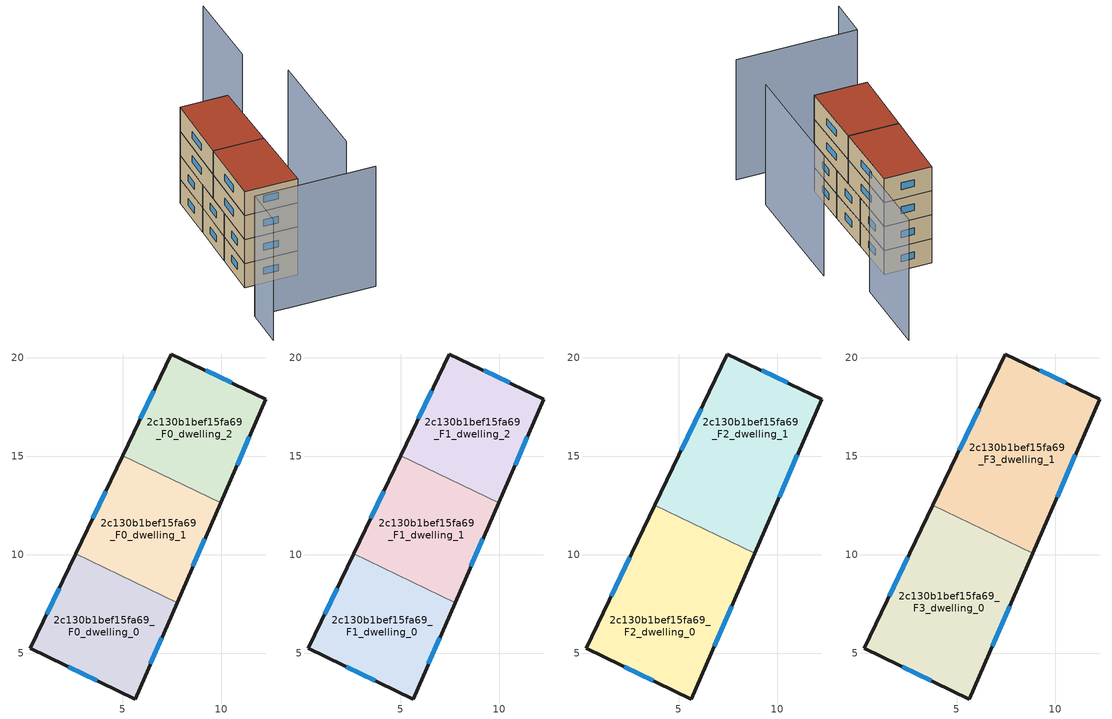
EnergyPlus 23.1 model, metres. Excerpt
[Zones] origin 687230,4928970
2c130b1bef15fa69_F0_dwelling_0
 floor ground (EU_floor_Construction): 7.77,7.58 5.63,2.67 0.3,5.25 2.61,10.05 z0
 wall outside (EU_wall_Construction): 2.61,10.05 0.3,5.25 5.63,2.67 7.77,7.58 z0:3
 wall to 2c130b1bef15fa69_F0_dwelling_1 (EU_wall_Construction): 7.77,7.58 2.61,10.05 z0:3
 window (EU_Window_Construction): 6.41,4.45 6.99,5.8 / 2.24,4.31 3.7,3.61 / 1.77,8.31 1.14,6.99 z1.09:1.91
2c130b1bef15fa69_F0_dwelling_1
 floor ground (EU_floor_Construction): 9.97,12.64 7.77,7.58 2.61,10.05 5,15.03 z0
 wall outside (EU_wall_Construction): 7.77,7.58 9.97,12.64 / 5,15.03 2.61,10.05 z0:3
 wall to 2c130b1bef15fa69_F0_dwelling_2 (EU_wall_Construction): 9.97,12.64 5,15.03 z0:3
 window (EU_Window_Construction): 8.57,9.41 9.17,10.8 / 4.13,13.22 3.47,11.86 z1.09:1.91
2c130b1bef15fa69_F0_dwelling_2
 floor ground (EU_floor_Construction): 12.26,17.91 9.97,12.64 5,15.03 7.47,20.2 z0
 wall outside (EU_wall_Construction): 9.97,12.64 12.26,17.91 7.47,20.2 5,15.03 z0:3
 window (EU_Window_Construction): 6.57,18.32 5.9,16.9 / 10.53,18.74 9.21,19.36 / 10.8,14.55 11.43,15.99 z1.09:1.91
2c130b1bef15fa69_F1_dwelling_0
 floor to 2c130b1bef15fa69_F0_dwelling_0 (EU_floor_Construction): 7.77,7.58 5.63,2.67 0.3,5.25 2.61,10.05 z3
 wall outside (EU_wall_Construction): 2.61,10.05 0.3,5.25 5.63,2.67 7.77,7.58 z3:6
 wall to 2c130b1bef15fa69_F1_dwelling_1 (EU_wall_Construction): 7.77,7.58 2.61,10.05 z3:6
 window (EU_Window_Construction): 6.41,4.45 6.99,5.8 / 2.24,4.31 3.7,3.61 / 1.77,8.31 1.14,6.99 z4.09:4.91
2c130b1bef15fa69_F1_dwelling_1
 floor to 2c130b1bef15fa69_F0_dwelling_1 (EU_floor_Construction): 9.97,12.64 7.77,7.58 2.61,10.05 5,15.03 z3
 wall outside (EU_wall_Construction): 7.77,7.58 9.97,12.64 / 5,15.03 2.61,10.05 z3:6
 wall to 2c130b1bef15fa69_F1_dwelling_2 (EU_wall_Construction): 9.97,12.64 5,15.03 z3:6
 window (EU_Window_Construction): 8.57,9.41 9.17,10.8 / 4.13,13.22 3.47,11.86 z4.09:4.91
2c130b1bef15fa69_F1_dwelling_2
 floor to 2c130b1bef15fa69_F0_dwelling_2 (EU_floor_Construction): 12.26,17.91 9.97,12.64 5,15.03 7.47,20.2 z3
 wall outside (EU_wall_Construction): 9.97,12.64 12.26,17.91 7.47,20.2 5,15.03 z3:6
 window (EU_Window_Construction): 6.57,18.32 5.9,16.9 / 10.53,18.74 9.21,19.36 / 10.8,14.55 11.43,15.99 z4.09:4.91
2c130b1bef15fa69_F2_dwelling_0
 floor to 2c130b1bef15fa69_F1_dwelling_0 (EU_floor_Construction): 7.77,7.58 5.63,2.67 0.3,5.25 2.61,10.05 z6
 floor to 2c130b1bef15fa69_F1_dwelling_1 (EU_floor_Construction): 8.86,10.09 7.77,7.58 2.61,10.05 3.79,12.52 z6
 wall outside (EU_wall_Construction): 3.79,12.52 0.3,5.25 5.63,2.67 8.86,10.09 z6:9
 wall to 2c130b1bef15fa69_F2_dwelling_1 (EU_wall_Construction): 8.86,10.09 3.79,12.52 z6:9
 window (EU_Window_Construction): 6.8,5.36 7.69,7.4 / 2.24,4.31 3.7,3.61 / 2.53,9.88 1.57,7.88 z7.09:7.91
2c130b1bef15fa69_F2_dwelling_1
 floor to 2c130b1bef15fa69_F1_dwelling_1 (EU_floor_Construction): 9.97,12.64 8.86,10.09 3.79,12.52 5,15.03 z6
 floor to 2c130b1bef15fa69_F1_dwelling_2 (EU_floor_Construction): 12.26,17.91 9.97,12.64 5,15.03 7.47,20.2 z6
 wall outside (EU_wall_Construction): 8.86,10.09 12.26,17.91 7.47,20.2 3.79,12.52 z6:9
 window (EU_Window_Construction): 6.14,17.41 5.13,15.3 / 10.53,18.74 9.21,19.36 / 10.1,12.92 11.03,15.07 z7.09:7.91
2c130b1bef15fa69_F3_dwelling_0
 floor to 2c130b1bef15fa69_F2_dwelling_0 (EU_floor_Construction): 8.86,10.09 5.63,2.67 0.3,5.25 3.79,12.52 z9
 wall outside (EU_wall_Construction): 3.79,12.52 0.3,5.25 5.63,2.67 8.86,10.09 z9:12
 wall to 2c130b1bef15fa69_F3_dwelling_1 (EU_wall_Construction): 8.86,10.09 3.79,12.52 z9:12
 window (EU_Window_Construction): 6.8,5.36 7.69,7.4 / 2.24,4.31 3.7,3.61 / 2.53,9.88 1.57,7.88 z10.09:10.91
 roof outside (EU_roof_Construction): 5.63,2.67 8.86,10.09 3.79,12.52 0.3,5.25 z12
2c130b1bef15fa69_F3_dwelling_1
 floor to 2c130b1bef15fa69_F2_dwelling_1 (EU_floor_Construction): 12.26,17.91 8.86,10.09 3.79,12.52 7.47,20.2 z9
 wall outside (EU_wall_Construction): 8.86,10.09 12.26,17.91 7.47,20.2 3.79,12.52 z9:12
 window (EU_Window_Construction): 6.14,17.41 5.13,15.3 / 10.53,18.74 9.21,19.36 / 10.1,12.92 11.03,15.07 z10.09:10.91
 roof outside (EU_roof_Construction): 8.86,10.09 12.26,17.91 7.47,20.2 3.79,12.52 z12
shading: -4.91,-3.11 -2.91,1.08 / -2.91,1.08 9.3,-4.74 / 10.73,0.48 16.48,13.37 / 15.59,18.82 19.5,27.52 z0:15
[Building]
EU S2 Campaign: North Axis=0; Terrain=City; Solar Distribution=FullExterior
[Site:Location]
Bologna: Latitude=44.5; Longitude=11.25; Time Zone=1; Elevation=37
[SizingPeriod:WeatherFileDays]
AnnualSizingPeriod: Begin Month=1; Begin Day of Month=1; End Month=12; End Day of Month=31; Day of Week for Start Day=Monday; Use Weather File Daylight Saving Period=No; Use Weather File Rain and Snow Indicators=No
[MATERIAL]
EU_InternalMass_Material: Roughness=MediumRough; Thickness=0.1; Conductivity=1; Density=1800; Specific Heat=900; Thermal Absorptance=0.9; Solar Absorptance=0.7; Visible Absorptance=0.7
[MATERIAL:NOMASS] Roughness=MediumRough; Thermal Absorptance=0.9; Solar Absorptance=0.7; Visible Absorptance=0.7
Name | Thermal Resistance
EU_wall_NoMass | 0.818544
EU_roof_NoMass | 0.6448
EU_floor_NoMass | 0.806
[WINDOWMATERIAL:SIMPLEGLAZINGSYSTEM]
EU_Window_SimpleGlazing: UFactor=4.43105; Solar Heat Gain Coefficient=0.85; Visible Transmittance=0.85
[CONSTRUCTION]
EU_wall_Construction: EU_wall_NoMass
EU_roof_Construction: EU_roof_NoMass
EU_floor_Construction: EU_floor_NoMass
EU_InternalMass_Construction: EU_InternalMass_Material
EU_Window_Construction: EU_Window_SimpleGlazing
[ZONE] Type=1; Multiplier=1; Ceiling Height=autocalculate; Floor Area=autocalculate; Part of Total Floor Area=Yes
Name | Volume
2c130b1bef15fa69_F0_dwelling_0; 2c130b1bef15fa69_F1_dwelling_0 | 93.1245
2c130b1bef15fa69_F2_dwelling_0 | 139.69
2c130b1bef15fa69_F3_dwelling_0 | 139.694
2c130b1bef15fa69_F0_dwelling_1; 2c130b1bef15fa69_F1_dwelling_1 | 93.1252
2c130b1bef15fa69_F2_dwelling_1 | 139.681
2c130b1bef15fa69_F3_dwelling_1 | 139.682
2c130b1bef15fa69_F0_dwelling_2; 2c130b1bef15fa69_F1_dwelling_2 | 93.123
[INTERNALMASS] Construction=EU_InternalMass_Construction
Name | Zone or ZoneList | Surface Area
2c130b1bef15fa69_F0_dwelling_0_EU_InternalMass | 2c130b1bef15fa69_F0_dwelling_0 | 31.0414
2c130b1bef15fa69_F0_dwelling_1_EU_InternalMass | 2c130b1bef15fa69_F0_dwelling_1 | 31.042
2c130b1bef15fa69_F0_dwelling_2_EU_InternalMass | 2c130b1bef15fa69_F0_dwelling_2 | 31.0412
2c130b1bef15fa69_F1_dwelling_0_EU_InternalMass | 2c130b1bef15fa69_F1_dwelling_0 | 31.0414
2c130b1bef15fa69_F1_dwelling_1_EU_InternalMass | 2c130b1bef15fa69_F1_dwelling_1 | 31.042
2c130b1bef15fa69_F1_dwelling_2_EU_InternalMass | 2c130b1bef15fa69_F1_dwelling_2 | 31.0412
2c130b1bef15fa69_F2_dwelling_0_EU_InternalMass | 2c130b1bef15fa69_F2_dwelling_0 | 46.5651
2c130b1bef15fa69_F2_dwelling_1_EU_InternalMass | 2c130b1bef15fa69_F2_dwelling_1 | 46.5607
2c130b1bef15fa69_F3_dwelling_0_EU_InternalMass | 2c130b1bef15fa69_F3_dwelling_0 | 46.5651
2c130b1bef15fa69_F3_dwelling_1_EU_InternalMass | 2c130b1bef15fa69_F3_dwelling_1 | 46.5607
[OTHEREQUIPMENT] Fuel Type=Electricity; Design Level Calculation Method=Watts/Area; Power per Zone Floor Area=1; Fraction Latent=0; Fraction Radiant=0; Fraction Lost=0; Carbon Dioxide Generation Rate=0; EndUse Subcategory=EU_Step8_InternalGains
Name | Zone or ZoneList or Space or SpaceList | Schedule
EU_Step8_InternalGain_2c130b1bef15fa69_F0_dwelling_0_f000 | 2c130b1bef15fa69_F0_dwelling_0 | EU_Step8_GainSchedule_2c130b1bef15fa69_F0_dwelling_0_f000
EU_Step8_InternalGain_2c130b1bef15fa69_F0_dwelling_1_f000 | 2c130b1bef15fa69_F0_dwelling_1 | EU_Step8_GainSchedule_2c130b1bef15fa69_F0_dwelling_1_f000
EU_Step8_InternalGain_2c130b1bef15fa69_F0_dwelling_2_f000 | 2c130b1bef15fa69_F0_dwelling_2 | EU_Step8_GainSchedule_2c130b1bef15fa69_F0_dwelling_2_f000
EU_Step8_InternalGain_2c130b1bef15fa69_F1_dwelling_0_f000 | 2c130b1bef15fa69_F1_dwelling_0 | EU_Step8_GainSchedule_2c130b1bef15fa69_F1_dwelling_0_f000
EU_Step8_InternalGain_2c130b1bef15fa69_F1_dwelling_1_f000 | 2c130b1bef15fa69_F1_dwelling_1 | EU_Step8_GainSchedule_2c130b1bef15fa69_F1_dwelling_1_f000
EU_Step8_InternalGain_2c130b1bef15fa69_F1_dwelling_2_f000 | 2c130b1bef15fa69_F1_dwelling_2 | EU_Step8_GainSchedule_2c130b1bef15fa69_F1_dwelling_2_f000
EU_Step8_InternalGain_2c130b1bef15fa69_F2_dwelling_0_f000 | 2c130b1bef15fa69_F2_dwelling_0 | EU_Step8_GainSchedule_2c130b1bef15fa69_F2_dwelling_0_f000
EU_Step8_InternalGain_2c130b1bef15fa69_F2_dwelling_1_f000 | 2c130b1bef15fa69_F2_dwelling_1 | EU_Step8_GainSchedule_2c130b1bef15fa69_F2_dwelling_1_f000
EU_Step8_InternalGain_2c130b1bef15fa69_F3_dwelling_0_f000 | 2c130b1bef15fa69_F3_dwelling_0 | EU_Step8_GainSchedule_2c130b1bef15fa69_F3_dwelling_0_f000
EU_Step8_InternalGain_2c130b1bef15fa69_F3_dwelling_1_f000 | 2c130b1bef15fa69_F3_dwelling_1 | EU_Step8_GainSchedule_2c130b1bef15fa69_F3_dwelling_1_f000
[ZONEVENTILATION:DESIGNFLOWRATE] Schedule=EU_AlwaysOn; Design Flow Rate Calculation Method=AirChanges/Hour; Air Changes per Hour=0.708969; Ventilation Type=Natural; Fan Pressure Rise=0; Fan Total Efficiency=1; Constant Term Coefficient=1; Temperature Term Coefficient=0; Velocity Term Coefficient=0; Velocity Squared Term Coefficient=0; Minimum Indoor Temperature=-100; Maximum Indoor Temperature=100; Delta Temperature=-100; Minimum Outdoor Temperature=-100; Maximum Outdoor Temperature=100; Maximum Wind Speed=40
Name | Zone or ZoneList or Space or SpaceList
EU_ConstantAir_2c130b1bef15fa69_F0_dwelling_0 | 2c130b1bef15fa69_F0_dwelling_0
EU_ConstantAir_2c130b1bef15fa69_F0_dwelling_1 | 2c130b1bef15fa69_F0_dwelling_1
EU_ConstantAir_2c130b1bef15fa69_F0_dwelling_2 | 2c130b1bef15fa69_F0_dwelling_2
EU_ConstantAir_2c130b1bef15fa69_F1_dwelling_0 | 2c130b1bef15fa69_F1_dwelling_0
EU_ConstantAir_2c130b1bef15fa69_F1_dwelling_1 | 2c130b1bef15fa69_F1_dwelling_1
EU_ConstantAir_2c130b1bef15fa69_F1_dwelling_2 | 2c130b1bef15fa69_F1_dwelling_2
EU_ConstantAir_2c130b1bef15fa69_F2_dwelling_0 | 2c130b1bef15fa69_F2_dwelling_0
EU_ConstantAir_2c130b1bef15fa69_F2_dwelling_1 | 2c130b1bef15fa69_F2_dwelling_1
EU_ConstantAir_2c130b1bef15fa69_F3_dwelling_0 | 2c130b1bef15fa69_F3_dwelling_0
EU_ConstantAir_2c130b1bef15fa69_F3_dwelling_1 | 2c130b1bef15fa69_F3_dwelling_1
[HVACTEMPLATE:THERMOSTAT] Constant Heating Setpoint=20; Constant Cooling Setpoint=50
EU_HeatOnly_2c130b1bef15fa69_F0_dwelling_0; EU_HeatOnly_2c130b1bef15fa69_F0_dwelling_1; EU_HeatOnly_2c130b1bef15fa69_F0_dwelling_2; EU_HeatOnly_2c130b1bef15fa69_F1_dwelling_0; EU_HeatOnly_2c130b1bef15fa69_F1_dwelling_1; EU_HeatOnly_2c130b1bef15fa69_F1_dwelling_2; EU_HeatOnly_2c130b1bef15fa69_F2_dwelling_0; EU_HeatOnly_2c130b1bef15fa69_F2_dwelling_1; EU_HeatOnly_2c130b1bef15fa69_F3_dwelling_0; EU_HeatOnly_2c130b1bef15fa69_F3_dwelling_1
[HVACTEMPLATE:ZONE:IDEALLOADSAIRSYSTEM] System Availability Schedule=EU_AlwaysOn; Maximum Heating Supply Air Temperature=50; Minimum Cooling Supply Air Temperature=13; Maximum Heating Supply Air Humidity Ratio=0.0156; Minimum Cooling Supply Air Humidity Ratio=0.0077; Heating Limit=NoLimit; Cooling Limit=NoLimit; Heating Availability Schedule=EU_AlwaysOn; Cooling Availability Schedule=EU_CoolingOff; Dehumidification Control Type=ConstantSensibleHeatRatio; Cooling Sensible Heat Ratio=0.7; Dehumidification Setpoint=60; Humidification Control Type=None; Humidification Setpoint=30; Outdoor Air Method=None; Outdoor Air Flow Rate per Person=0.00944; Outdoor Air Flow Rate per Zone Floor Area=0; Outdoor Air Flow Rate per Zone=0; Demand Controlled Ventilation Type=None; Outdoor Air Economizer Type=NoEconomizer; Heat Recovery Type=None; Sensible Heat Recovery Effectiveness=0.7; Latent Heat Recovery Effectiveness=0.65
Name | Template Thermostat
2c130b1bef15fa69_F0_dwelling_0 | EU_HeatOnly_2c130b1bef15fa69_F0_dwelling_0
2c130b1bef15fa69_F0_dwelling_1 | EU_HeatOnly_2c130b1bef15fa69_F0_dwelling_1
2c130b1bef15fa69_F0_dwelling_2 | EU_HeatOnly_2c130b1bef15fa69_F0_dwelling_2
2c130b1bef15fa69_F1_dwelling_0 | EU_HeatOnly_2c130b1bef15fa69_F1_dwelling_0
2c130b1bef15fa69_F1_dwelling_1 | EU_HeatOnly_2c130b1bef15fa69_F1_dwelling_1
2c130b1bef15fa69_F1_dwelling_2 | EU_HeatOnly_2c130b1bef15fa69_F1_dwelling_2
2c130b1bef15fa69_F2_dwelling_0 | EU_HeatOnly_2c130b1bef15fa69_F2_dwelling_0
2c130b1bef15fa69_F2_dwelling_1 | EU_HeatOnly_2c130b1bef15fa69_F2_dwelling_1
2c130b1bef15fa69_F3_dwelling_0 | EU_HeatOnly_2c130b1bef15fa69_F3_dwelling_0
2c130b1bef15fa69_F3_dwelling_1 | EU_HeatOnly_2c130b1bef15fa69_F3_dwelling_1
[SIZING:ZONE] Zone Cooling Design Supply Air Temperature Input Method=SupplyAirTemperature; Zone Cooling Design Supply Air Temperature=13; Zone Heating Design Supply Air Temperature Input Method=SupplyAirTemperature; Zone Heating Design Supply Air Temperature=50; Zone Cooling Design Supply Air Humidity Ratio=0.008; Zone Heating Design Supply Air Humidity Ratio=0.008; Cooling Design Air Flow Method=DesignDay; Cooling Design Air Flow Rate=0; Cooling Minimum Air Flow per Zone Floor Area=0.000762; Cooling Minimum Air Flow=0; Cooling Minimum Air Flow Fraction=0.2; Heating Design Air Flow Method=DesignDay; Heating Design Air Flow Rate=0; Heating Maximum Air Flow per Zone Floor Area=0.002032; Heating Maximum Air Flow=0.141576; Heating Maximum Air Flow Fraction=0.3; Account for Dedicated Outdoor Air System=No; Dedicated Outdoor Air System Control Strategy=NeutralSupplyAir; Dedicated Outdoor Air Low Setpoint Temperature for Design=autosize; Dedicated Outdoor Air High Setpoint Temperature for Design=autosize; Zone Load Sizing Method=Sensible Load Only No Latent Load; Zone Latent Cooling Design Supply Air Humidity Ratio Input Method=HumidityRatioDifference; Zone Cooling Design Supply Air Humidity Ratio Difference=0.005; Zone Latent Heating Design Supply Air Humidity Ratio Input Method=HumidityRatioDifference; Zone Humidification Design Supply Air Humidity Ratio Difference=0.005
2c130b1bef15fa69_F0_dwelling_0; 2c130b1bef15fa69_F0_dwelling_1; 2c130b1bef15fa69_F0_dwelling_2; 2c130b1bef15fa69_F1_dwelling_0; 2c130b1bef15fa69_F1_dwelling_1; 2c130b1bef15fa69_F1_dwelling_2; 2c130b1bef15fa69_F2_dwelling_0; 2c130b1bef15fa69_F2_dwelling_1; 2c130b1bef15fa69_F3_dwelling_0; 2c130b1bef15fa69_F3_dwelling_1
[SCHEDULE:CONSTANT]
Name | Hourly Value
EU_AlwaysOn | 1
EU_CoolingOff | 0
[SCHEDULE:FILE] Column Number=1; Rows to Skip at Top=0; Number of Hours of Data=8760; Column Separator=Comma; Interpolate to Timestep=No; Minutes per Item=60; Adjust Schedule for Daylight Savings=Yes
Name | File
EU_Step8_GainSchedule_2c130b1bef15fa69_F0_dwelling_0_f000 | ../../schedules/2c130b1bef15fa69/2c130b1bef15fa69_F0_dwelling_0_f000_gain.csv
EU_Step8_GainSchedule_2c130b1bef15fa69_F0_dwelling_1_f000 | ../../schedules/2c130b1bef15fa69/2c130b1bef15fa69_F0_dwelling_1_f000_gain.csv
EU_Step8_GainSchedule_2c130b1bef15fa69_F0_dwelling_2_f000 | ../../schedules/2c130b1bef15fa69/2c130b1bef15fa69_F0_dwelling_2_f000_gain.csv
EU_Step8_GainSchedule_2c130b1bef15fa69_F1_dwelling_0_f000 | ../../schedules/2c130b1bef15fa69/2c130b1bef15fa69_F1_dwelling_0_f000_gain.csv
EU_Step8_GainSchedule_2c130b1bef15fa69_F1_dwelling_1_f000 | ../../schedules/2c130b1bef15fa69/2c130b1bef15fa69_F1_dwelling_1_f000_gain.csv
EU_Step8_GainSchedule_2c130b1bef15fa69_F1_dwelling_2_f000 | ../../schedules/2c130b1bef15fa69/2c130b1bef15fa69_F1_dwelling_2_f000_gain.csv
EU_Step8_GainSchedule_2c130b1bef15fa69_F2_dwelling_0_f000 | ../../schedules/2c130b1bef15fa69/2c130b1bef15fa69_F2_dwelling_0_f000_gain.csv
EU_Step8_GainSchedule_2c130b1bef15fa69_F2_dwelling_1_f000 | ../../schedules/2c130b1bef15fa69/2c130b1bef15fa69_F2_dwelling_1_f000_gain.csv
EU_Step8_GainSchedule_2c130b1bef15fa69_F3_dwelling_0_f000 | ../../schedules/2c130b1bef15fa69/2c130b1bef15fa69_F3_dwelling_0_f000_gain.csv
EU_Step8_GainSchedule_2c130b1bef15fa69_F3_dwelling_1_f000 | ../../schedules/2c130b1bef15fa69/2c130b1bef15fa69_F3_dwelling_1_f000_gain.csv
